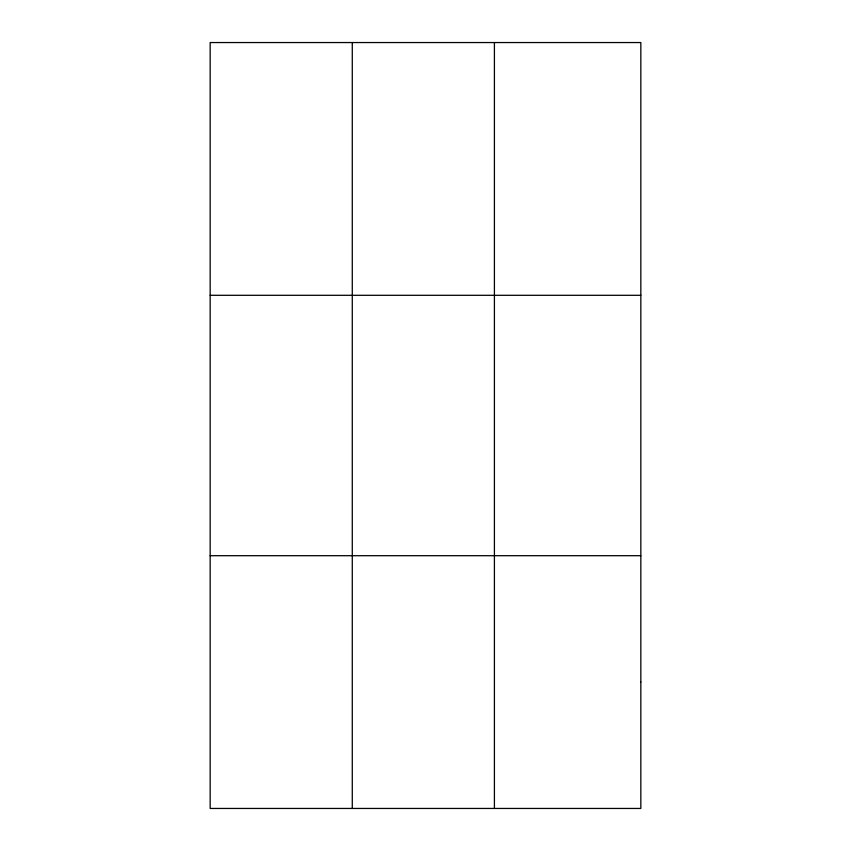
<?xml version="1.0" encoding="UTF-8"?>
<svg xmlns="http://www.w3.org/2000/svg" width="851" height="851" viewBox="0 0 851 851"><rect width="100%" height="100%" fill="white"/><g stroke="black" fill="none" stroke-linecap="round" stroke-linejoin="round"><path stroke-width="1.28" d="M352.282 42.55L352.282 808.45M494.41 42.55L494.41 808.45M210.165 295.297L640.835 295.297M210.165 555.703L640.835 555.703M640.835 682.077L640.835 808.45L210.165 808.45L210.165 42.55L640.835 42.55L640.835 682.077"/></g></svg>
